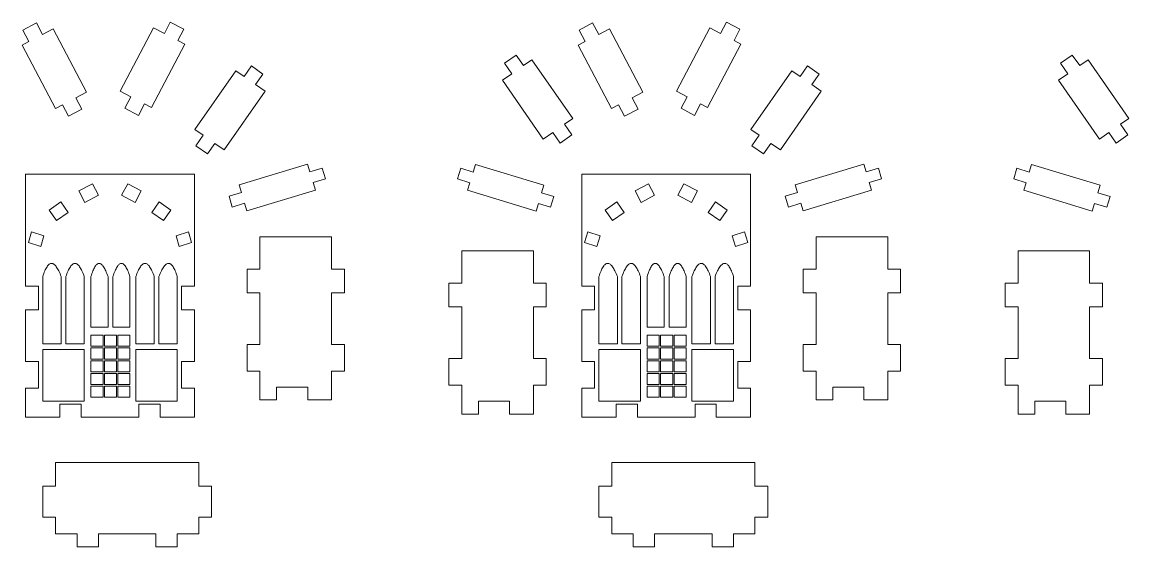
# Model space of a CAD drawing. Header units: millimetres. Extents: x -566 to 8079, y -1523 to 3979.
# Drawn here: x 772.6 to 1030.3, y 3856.5 to 3978.7 of the extents above; entities that cross this region are included whole.
import ezdxf
from ezdxf.lldxf.tags import DXFTag

# ---------------------------------------------------------------- set-up
doc = ezdxf.new("R2010")
doc.units = ezdxf.units.MM
tags = doc.linetypes.add('CENTER', pattern=[10.16, 6.35, -1.27, 1.27, -1.27]).pattern_tags.tags
tags[10:11] = [DXFTag(74, 4), DXFTag(75, 0), DXFTag(340, '0'), DXFTag(46, 1.0), DXFTag(50, 0.0), DXFTag(44, 0.0), DXFTag(45, 0.0)]
tags[8:9] = [DXFTag(74, 4), DXFTag(75, 0), DXFTag(340, '0'), DXFTag(46, 1.0), DXFTag(50, 0.0), DXFTag(44, 0.0), DXFTag(45, 0.0)]
tags[6:7] = [DXFTag(74, 4), DXFTag(75, 0), DXFTag(340, '0'), DXFTag(46, 1.0), DXFTag(50, 0.0), DXFTag(44, 0.0), DXFTag(45, 0.0)]
tags[4:5] = [DXFTag(74, 4), DXFTag(75, 0), DXFTag(340, '0'), DXFTag(46, 1.0), DXFTag(50, 0.0), DXFTag(44, 0.0), DXFTag(45, 0.0)]

# ---------------------------------------------------------------- blocks, each defined once
blk = doc.blocks.new('DWG8')
at = {"color": 7, "linetype": 'Continuous', "lineweight": 15}
for p, q in [((1504.93, 659.16), (1508.08, 660.82)), ((1509.48, 658.16), (1508.08, 660.82)), ((1537.85, 658.35), (1539.24, 661.01)), ((1539.24, 661.01), (1542.39, 659.35)), ((1634.45, 659.16), (1637.59, 660.82)), ((1638.99, 658.16), (1637.59, 660.82)), ((1667.36, 658.35), (1668.76, 661.01)), ((1668.76, 661.01), (1671.9, 659.35)), ((1506.33, 656.5), (1504.93, 659.16)), ((1509.48, 658.16), (1511.98, 659.48)), ((1511.98, 659.48), (1519.75, 644.73)), ((1535.34, 659.67), (1527.57, 644.92)), ((1535.34, 659.67), (1537.85, 658.35)), ((1540.99, 656.7), (1542.39, 659.35)), ((1635.85, 656.5), (1634.45, 659.16)), ((1638.99, 658.16), (1641.5, 659.48)), ((1641.5, 659.48), (1649.26, 644.73)), ((1664.86, 659.67), (1657.09, 644.92)), ((1664.86, 659.67), (1667.36, 658.35)), ((1670.51, 656.7), (1671.9, 659.35)), ((1504.73, 655.66), (1506.33, 656.5)), ((1504.73, 655.66), (1512.5, 640.92)), ((1542.59, 655.85), (1534.82, 641.11)), ((1540.99, 656.7), (1542.59, 655.85)), ((1634.25, 655.66), (1635.85, 656.5)), ((1634.25, 655.66), (1642.01, 640.92)), ((1672.11, 655.85), (1664.34, 641.11)), ((1670.51, 656.7), (1672.11, 655.85)), ((1617.06, 651.46), (1619.77, 653.35)), ((1621.48, 650.89), (1619.77, 653.35)), ((1621.48, 650.89), (1623.42, 652.24)), ((1623.42, 652.24), (1632.94, 638.56)), ((1746.57, 651.46), (1749.28, 653.35)), ((1751, 650.89), (1749.28, 653.35)), ((1751, 650.89), (1752.94, 652.24)), ((1752.94, 652.24), (1762.45, 638.56)), ((1554.46, 649.7), (1544.94, 636.02)), ((1554.46, 649.7), (1556.4, 648.35)), ((1556.4, 648.35), (1558.11, 650.81)), ((1558.11, 650.81), (1560.82, 648.93)), ((1618.77, 649), (1617.06, 651.46)), ((1683.97, 649.7), (1674.45, 636.02)), ((1683.97, 649.7), (1685.91, 648.35)), ((1685.91, 648.35), (1687.62, 650.81)), ((1687.62, 650.81), (1690.34, 648.93)), ((1748.28, 649), (1746.57, 651.46)), ((1559.11, 646.46), (1560.82, 648.93)), ((1616.56, 647.47), (1618.77, 649)), ((1616.56, 647.47), (1626.08, 633.78)), ((1688.62, 646.46), (1690.34, 648.93)), ((1746.08, 647.47), (1748.28, 649)), ((1746.08, 647.47), (1755.6, 633.78)), ((1517.24, 643.41), (1519.75, 644.73)), ((1527.57, 644.92), (1530.08, 643.61)), ((1561.31, 644.93), (1551.8, 631.25)), ((1559.11, 646.46), (1561.31, 644.93)), ((1646.76, 643.41), (1649.26, 644.73)), ((1657.09, 644.92), (1659.6, 643.61)), ((1690.83, 644.93), (1681.31, 631.25)), ((1688.62, 646.46), (1690.83, 644.93)), ((1512.5, 640.92), (1514.1, 641.76)), ((1514.1, 641.76), (1515.5, 639.1)), ((1517.24, 643.41), (1518.64, 640.76)), ((1530.08, 643.61), (1528.68, 640.95)), ((1533.22, 641.95), (1531.83, 639.29)), ((1533.22, 641.95), (1534.82, 641.11)), ((1642.01, 640.92), (1643.61, 641.76)), ((1643.61, 641.76), (1645.01, 639.1)), ((1646.76, 643.41), (1648.16, 640.76)), ((1659.6, 643.61), (1658.2, 640.95)), ((1662.74, 641.95), (1661.34, 639.29)), ((1662.74, 641.95), (1664.34, 641.11)), ((1518.64, 640.76), (1515.5, 639.1)), ((1531.83, 639.29), (1528.68, 640.95)), ((1648.16, 640.76), (1645.01, 639.1)), ((1661.34, 639.29), (1658.2, 640.95)), ((1631, 637.21), (1632.94, 638.56)), ((1631, 637.21), (1632.71, 634.74)), ((1760.51, 637.21), (1762.45, 638.56)), ((1760.51, 637.21), (1762.23, 634.74)), ((1544.94, 636.02), (1546.88, 634.67)), ((1546.88, 634.67), (1545.16, 632.21)), ((1626.08, 633.78), (1628.29, 635.32)), ((1628.29, 635.32), (1630, 632.86)), ((1632.71, 634.74), (1630, 632.86)), ((1674.45, 636.02), (1676.39, 634.67)), ((1676.39, 634.67), (1674.68, 632.21)), ((1755.6, 633.78), (1757.8, 635.32)), ((1757.8, 635.32), (1759.52, 632.86)), ((1762.23, 634.74), (1759.52, 632.86)), ((1547.88, 630.32), (1545.16, 632.21)), ((1549.59, 632.78), (1547.88, 630.32)), ((1549.59, 632.78), (1551.8, 631.25)), ((1677.39, 630.32), (1674.68, 632.21)), ((1679.11, 632.78), (1677.39, 630.32)), ((1679.11, 632.78), (1681.31, 631.25)), ((1571.2, 627.93), (1555.25, 623.09)), ((1571.2, 627.93), (1571.74, 626.15)), ((1571.74, 626.15), (1574.61, 627.02)), ((1574.61, 627.02), (1575.36, 624.53)), ((1606.12, 624.48), (1606.87, 626.97)), ((1609.74, 626.1), (1606.87, 626.97)), ((1609.74, 626.1), (1610.28, 627.88)), ((1610.28, 627.88), (1626.23, 623.04)), ((1700.71, 627.93), (1684.76, 623.09)), ((1700.71, 627.93), (1701.25, 626.15)), ((1701.25, 626.15), (1704.12, 627.02)), ((1704.12, 627.02), (1704.88, 624.53)), ((1735.63, 624.48), (1736.39, 626.97)), ((1739.26, 626.1), (1736.39, 626.97)), ((1739.26, 626.1), (1739.8, 627.88)), ((1739.8, 627.88), (1755.75, 623.04)), ((1505.53, 625.62), (1505.53, 599.49)), ((1544.87, 625.62), (1505.53, 625.62)), ((1544.87, 599.49), (1544.87, 625.62)), ((1572.49, 623.66), (1575.36, 624.53)), ((1608.99, 623.61), (1606.12, 624.48)), ((1635.05, 625.62), (1635.05, 599.49)), ((1674.38, 625.62), (1635.05, 625.62)), ((1674.38, 599.49), (1674.38, 625.62)), ((1702.01, 623.66), (1704.88, 624.53)), ((1738.51, 623.61), (1735.63, 624.48)), ((1517.95, 621.69), (1521.09, 623.35)), ((1519.34, 619.04), (1517.95, 621.69)), ((1521.09, 623.35), (1522.49, 620.7)), ((1527.91, 620.7), (1529.31, 623.35)), ((1529.31, 623.35), (1532.46, 621.69)), ((1532.46, 621.69), (1531.06, 619.04)), ((1555.79, 621.31), (1552.92, 620.44)), ((1555.25, 623.09), (1555.79, 621.31)), ((1573.02, 621.9), (1557.07, 617.06)), ((1572.49, 623.66), (1573.02, 621.9)), ((1608.46, 621.85), (1608.99, 623.61)), ((1608.46, 621.85), (1624.41, 617.02)), ((1625.69, 621.26), (1626.23, 623.04)), ((1625.69, 621.26), (1628.56, 620.39)), ((1647.46, 621.69), (1650.61, 623.35)), ((1648.86, 619.04), (1647.46, 621.69)), ((1650.61, 623.35), (1652, 620.7)), ((1657.43, 620.7), (1658.83, 623.35)), ((1658.83, 623.35), (1661.97, 621.69)), ((1661.97, 621.69), (1660.57, 619.04)), ((1685.3, 621.31), (1682.43, 620.44)), ((1684.76, 623.09), (1685.3, 621.31)), ((1702.54, 621.9), (1686.59, 617.06)), ((1702.01, 623.66), (1702.54, 621.9)), ((1737.97, 621.85), (1738.51, 623.61)), ((1737.97, 621.85), (1753.92, 617.02)), ((1755.21, 621.26), (1755.75, 623.04)), ((1755.21, 621.26), (1758.08, 620.39)), ((1511.01, 617.25), (1513.72, 619.14)), ((1513.72, 619.14), (1515.44, 616.68)), ((1522.49, 620.7), (1519.34, 619.04)), ((1531.06, 619.04), (1527.91, 620.7)), ((1534.96, 616.68), (1536.68, 619.14)), ((1536.68, 619.14), (1539.39, 617.25)), ((1553.67, 617.95), (1552.92, 620.44)), ((1556.54, 618.82), (1553.67, 617.95)), ((1556.54, 618.82), (1557.07, 617.06)), ((1624.41, 617.02), (1624.94, 618.77)), ((1624.94, 618.77), (1627.81, 617.9)), ((1628.56, 620.39), (1627.81, 617.9)), ((1640.53, 617.25), (1643.24, 619.14)), ((1643.24, 619.14), (1644.95, 616.68)), ((1652, 620.7), (1648.86, 619.04)), ((1660.57, 619.04), (1657.43, 620.7)), ((1664.48, 616.68), (1666.19, 619.14)), ((1666.19, 619.14), (1668.91, 617.25)), ((1683.19, 617.95), (1682.43, 620.44)), ((1686.06, 618.82), (1683.19, 617.95)), ((1686.06, 618.82), (1686.59, 617.06)), ((1753.92, 617.02), (1754.45, 618.77)), ((1754.45, 618.77), (1757.33, 617.9)), ((1758.08, 620.39), (1757.33, 617.9)), ((1512.72, 614.79), (1511.01, 617.25)), ((1515.44, 616.68), (1512.72, 614.79)), ((1537.68, 614.79), (1534.96, 616.68)), ((1539.39, 617.25), (1537.68, 614.79)), ((1642.24, 614.79), (1640.53, 617.25)), ((1644.95, 616.68), (1642.24, 614.79)), ((1667.19, 614.79), (1664.48, 616.68)), ((1668.91, 617.25), (1667.19, 614.79)), ((1506.2, 609.65), (1506.95, 612.14)), ((1506.95, 612.14), (1509.82, 611.27)), ((1509.82, 611.27), (1509.07, 608.78)), ((1540.58, 611.27), (1543.45, 612.14)), ((1541.34, 608.78), (1540.58, 611.27)), ((1543.45, 612.14), (1544.21, 609.65)), ((1560.11, 611.01), (1560.11, 603.48)), ((1576.77, 611.01), (1560.11, 611.01)), ((1576.77, 603.48), (1576.77, 611.01)), ((1635.71, 609.65), (1636.47, 612.14)), ((1636.47, 612.14), (1639.34, 611.27)), ((1639.34, 611.27), (1638.58, 608.78)), ((1670.1, 611.27), (1672.97, 612.14)), ((1670.85, 608.78), (1670.1, 611.27)), ((1672.97, 612.14), (1673.72, 609.65)), ((1689.62, 611.01), (1689.62, 603.48)), ((1706.29, 611.01), (1689.62, 611.01)), ((1706.29, 603.48), (1706.29, 611.01)), ((1509.07, 608.78), (1506.2, 609.65)), ((1544.21, 609.65), (1541.34, 608.78)), ((1638.58, 608.78), (1635.71, 609.65)), ((1673.72, 609.65), (1670.85, 608.78)), ((1607.12, 600.21), (1607.12, 607.74)), ((1607.12, 607.74), (1623.79, 607.74)), ((1623.79, 607.74), (1623.79, 600.21)), ((1736.64, 600.21), (1736.64, 607.74)), ((1736.64, 607.74), (1753.31, 607.74)), ((1753.31, 607.74), (1753.31, 600.21)), ((1557.11, 598), (1557.11, 603.48)), ((1560.11, 603.48), (1557.11, 603.48)), ((1576.77, 603.48), (1579.77, 603.48)), ((1579.77, 603.48), (1579.77, 598)), ((1686.62, 598), (1686.62, 603.48)), ((1689.62, 603.48), (1686.62, 603.48)), ((1706.29, 603.48), (1709.29, 603.48)), ((1709.29, 603.48), (1709.29, 598)), ((1509.53, 601.77), (1509.53, 586.07)), ((1513.83, 586.07), (1513.83, 601.77)), ((1514.9, 601.77), (1514.9, 586.07)), ((1519.2, 586.07), (1519.2, 601.77)), ((1520.75, 601.77), (1520.75, 589.97)), ((1524.73, 589.97), (1524.73, 601.77)), ((1525.87, 601.77), (1525.87, 589.97)), ((1529.85, 589.97), (1529.85, 601.77)), ((1531.2, 601.77), (1531.2, 586.07)), ((1535.5, 586.07), (1535.5, 601.77)), ((1536.57, 601.77), (1536.57, 586.07)), ((1540.87, 586.07), (1540.87, 601.77)), ((1639.04, 601.77), (1639.04, 586.07)), ((1643.35, 586.07), (1643.35, 601.77)), ((1644.41, 601.77), (1644.41, 586.07)), ((1648.72, 586.07), (1648.72, 601.77)), ((1650.26, 601.77), (1650.26, 589.97)), ((1654.24, 589.97), (1654.24, 601.77)), ((1655.39, 601.77), (1655.39, 589.97)), ((1659.37, 589.97), (1659.37, 601.77)), ((1660.72, 601.77), (1660.72, 586.07)), ((1665.02, 586.07), (1665.02, 601.77)), ((1666.09, 601.77), (1666.09, 586.07)), ((1670.39, 586.07), (1670.39, 601.77)), ((1505.53, 599.49), (1508.53, 599.49)), ((1508.53, 599.49), (1508.53, 594.01)), ((1541.87, 599.49), (1544.87, 599.49)), ((1541.87, 594.01), (1541.87, 599.49)), ((1560.11, 598), (1557.11, 598)), ((1560.11, 598), (1560.11, 585.94)), ((1576.77, 598), (1579.77, 598)), ((1576.77, 585.94), (1576.77, 598)), ((1604.12, 594.73), (1604.12, 600.21)), ((1607.12, 600.21), (1604.12, 600.21)), ((1623.79, 600.21), (1626.79, 600.21)), ((1626.79, 600.21), (1626.79, 594.73)), ((1635.05, 599.49), (1638.05, 599.49)), ((1638.05, 599.49), (1638.05, 594.01)), ((1671.38, 599.49), (1674.38, 599.49)), ((1671.38, 594.01), (1671.38, 599.49)), ((1689.62, 598), (1686.62, 598)), ((1689.62, 598), (1689.62, 585.94)), ((1706.29, 598), (1709.29, 598)), ((1706.29, 585.94), (1706.29, 598)), ((1733.64, 594.73), (1733.64, 600.21)), ((1736.64, 600.21), (1733.64, 600.21)), ((1753.31, 600.21), (1756.31, 600.21)), ((1756.31, 600.21), (1756.31, 594.73)), ((1505.53, 594.01), (1505.53, 581.95)), ((1508.53, 594.01), (1505.53, 594.01)), ((1544.87, 594.01), (1541.87, 594.01)), ((1544.87, 581.95), (1544.87, 594.01)), ((1607.12, 594.73), (1604.12, 594.73)), ((1607.12, 582.67), (1607.12, 594.73)), ((1623.79, 594.73), (1626.79, 594.73)), ((1623.79, 594.73), (1623.79, 582.67)), ((1635.05, 594.01), (1635.05, 581.95)), ((1638.05, 594.01), (1635.05, 594.01)), ((1674.38, 594.01), (1671.38, 594.01)), ((1674.38, 581.95), (1674.38, 594.01)), ((1736.64, 594.73), (1733.64, 594.73)), ((1736.64, 582.67), (1736.64, 594.73)), ((1753.31, 594.73), (1756.31, 594.73)), ((1753.31, 594.73), (1753.31, 582.67)), ((1520.75, 589.97), (1524.73, 589.97)), ((1520.75, 588.08), (1520.75, 585.52)), ((1523.57, 588.08), (1520.75, 588.08)), ((1523.57, 585.52), (1523.57, 588.08)), ((1523.89, 588.08), (1523.89, 585.52)), ((1526.71, 588.08), (1523.89, 588.08)), ((1525.87, 589.97), (1529.85, 589.97)), ((1526.71, 585.52), (1526.71, 588.08)), ((1529.85, 588.08), (1527.03, 588.08)), ((1527.03, 588.08), (1527.03, 585.52)), ((1529.85, 585.52), (1529.85, 588.08)), ((1650.26, 589.97), (1654.24, 589.97)), ((1650.26, 588.08), (1650.26, 585.52)), ((1653.08, 588.08), (1650.26, 588.08)), ((1653.08, 585.52), (1653.08, 588.08)), ((1653.41, 588.08), (1653.41, 585.52)), ((1656.23, 588.08), (1653.41, 588.08)), ((1655.39, 589.97), (1659.37, 589.97)), ((1656.23, 585.52), (1656.23, 588.08)), ((1659.37, 588.08), (1656.55, 588.08)), ((1656.55, 588.08), (1656.55, 585.52)), ((1659.37, 585.52), (1659.37, 588.08)), ((1509.53, 586.07), (1513.83, 586.07)), ((1514.9, 586.07), (1519.2, 586.07)), ((1520.75, 585.52), (1523.57, 585.52)), ((1520.75, 585.12), (1520.75, 582.55)), ((1523.57, 585.12), (1520.75, 585.12)), ((1523.57, 582.55), (1523.57, 585.12)), ((1523.89, 585.52), (1526.71, 585.52)), ((1526.71, 585.12), (1523.89, 585.12)), ((1523.89, 585.12), (1523.89, 582.55)), ((1526.71, 582.55), (1526.71, 585.12)), ((1527.03, 585.52), (1529.85, 585.52)), ((1527.03, 585.12), (1527.03, 582.55)), ((1529.85, 585.12), (1527.03, 585.12)), ((1529.85, 582.55), (1529.85, 585.12)), ((1531.2, 586.07), (1535.5, 586.07)), ((1536.57, 586.07), (1540.87, 586.07)), ((1557.11, 579.73), (1557.11, 585.94)), ((1560.11, 585.94), (1557.11, 585.94)), ((1576.77, 585.94), (1579.77, 585.94)), ((1579.77, 585.94), (1579.77, 579.73)), ((1639.04, 586.07), (1643.35, 586.07)), ((1644.41, 586.07), (1648.72, 586.07)), ((1650.26, 585.52), (1653.08, 585.52)), ((1650.26, 585.12), (1650.26, 582.55)), ((1653.08, 585.12), (1650.26, 585.12)), ((1653.08, 582.55), (1653.08, 585.12)), ((1653.41, 585.52), (1656.23, 585.52)), ((1656.23, 585.12), (1653.41, 585.12)), ((1653.41, 585.12), (1653.41, 582.55)), ((1656.23, 582.55), (1656.23, 585.12)), ((1656.55, 585.52), (1659.37, 585.52)), ((1656.55, 585.12), (1656.55, 582.55)), ((1659.37, 585.12), (1656.55, 585.12)), ((1659.37, 582.55), (1659.37, 585.12)), ((1660.72, 586.07), (1665.02, 586.07)), ((1666.09, 586.07), (1670.39, 586.07)), ((1686.62, 579.73), (1686.62, 585.94)), ((1689.62, 585.94), (1686.62, 585.94)), ((1706.29, 585.94), (1709.29, 585.94)), ((1709.29, 585.94), (1709.29, 579.73)), ((1519.2, 584.74), (1509.53, 584.74)), ((1509.53, 584.74), (1509.53, 572.71)), ((1519.2, 572.71), (1519.2, 584.74)), ((1520.75, 582.55), (1523.57, 582.55)), ((1523.89, 582.55), (1526.71, 582.55)), ((1527.03, 582.55), (1529.85, 582.55)), ((1531.2, 584.74), (1531.2, 572.71)), ((1540.87, 584.74), (1531.2, 584.74)), ((1540.87, 572.71), (1540.87, 584.74)), ((1604.12, 576.46), (1604.12, 582.67)), ((1607.12, 582.67), (1604.12, 582.67)), ((1623.79, 582.67), (1626.79, 582.67)), ((1626.79, 582.67), (1626.79, 576.46)), ((1648.72, 584.74), (1639.04, 584.74)), ((1639.04, 584.74), (1639.04, 572.71)), ((1648.72, 572.71), (1648.72, 584.74)), ((1650.26, 582.55), (1653.08, 582.55)), ((1653.41, 582.55), (1656.23, 582.55)), ((1656.55, 582.55), (1659.37, 582.55)), ((1660.72, 584.74), (1660.72, 572.71)), ((1670.39, 584.74), (1660.72, 584.74)), ((1670.39, 572.71), (1670.39, 584.74)), ((1733.64, 576.46), (1733.64, 582.67)), ((1736.64, 582.67), (1733.64, 582.67)), ((1753.31, 582.67), (1756.31, 582.67)), ((1756.31, 582.67), (1756.31, 576.46)), ((1505.53, 581.95), (1508.53, 581.95)), ((1508.53, 581.95), (1508.53, 575.74)), ((1520.75, 582.16), (1520.75, 579.59)), ((1523.57, 582.16), (1520.75, 582.16)), ((1523.57, 579.59), (1523.57, 582.16)), ((1523.89, 582.16), (1523.89, 579.59)), ((1526.71, 582.16), (1523.89, 582.16)), ((1526.71, 579.59), (1526.71, 582.16)), ((1527.03, 582.16), (1527.03, 579.59)), ((1529.85, 582.16), (1527.03, 582.16)), ((1529.85, 579.59), (1529.85, 582.16)), ((1541.87, 581.95), (1544.87, 581.95)), ((1541.87, 575.74), (1541.87, 581.95)), ((1635.05, 581.95), (1638.05, 581.95)), ((1638.05, 581.95), (1638.05, 575.74)), ((1650.26, 582.16), (1650.26, 579.59)), ((1653.08, 582.16), (1650.26, 582.16)), ((1653.08, 579.59), (1653.08, 582.16)), ((1653.41, 582.16), (1653.41, 579.59)), ((1656.23, 582.16), (1653.41, 582.16)), ((1656.23, 579.59), (1656.23, 582.16)), ((1656.55, 582.16), (1656.55, 579.59)), ((1659.37, 582.16), (1656.55, 582.16)), ((1659.37, 579.59), (1659.37, 582.16)), ((1671.38, 581.95), (1674.38, 581.95)), ((1671.38, 575.74), (1671.38, 581.95)), ((1520.75, 579.59), (1523.57, 579.59)), ((1520.75, 579.2), (1520.75, 576.63)), ((1523.57, 579.2), (1520.75, 579.2)), ((1523.57, 576.63), (1523.57, 579.2)), ((1523.89, 579.59), (1526.71, 579.59)), ((1523.89, 579.2), (1523.89, 576.63)), ((1526.71, 579.2), (1523.89, 579.2)), ((1526.71, 576.63), (1526.71, 579.2)), ((1527.03, 579.59), (1529.85, 579.59)), ((1527.03, 579.2), (1527.03, 576.63)), ((1529.85, 579.2), (1527.03, 579.2)), ((1529.85, 576.63), (1529.85, 579.2)), ((1560.11, 579.73), (1557.11, 579.73)), ((1560.11, 579.73), (1560.11, 573.01)), ((1576.77, 579.73), (1579.77, 579.73)), ((1576.77, 573.01), (1576.77, 579.73)), ((1650.26, 579.59), (1653.08, 579.59)), ((1650.26, 579.2), (1650.26, 576.63)), ((1653.08, 579.2), (1650.26, 579.2)), ((1653.08, 576.63), (1653.08, 579.2)), ((1653.41, 579.59), (1656.23, 579.59)), ((1653.41, 579.2), (1653.41, 576.63)), ((1656.23, 579.2), (1653.41, 579.2)), ((1656.23, 576.63), (1656.23, 579.2)), ((1656.55, 579.59), (1659.37, 579.59)), ((1656.55, 579.2), (1656.55, 576.63)), ((1659.37, 579.2), (1656.55, 579.2)), ((1659.37, 576.63), (1659.37, 579.2)), ((1689.62, 579.73), (1686.62, 579.73)), ((1689.62, 579.73), (1689.62, 573.01)), ((1706.29, 579.73), (1709.29, 579.73)), ((1706.29, 573.01), (1706.29, 579.73)), ((1505.53, 575.74), (1505.53, 569.02)), ((1508.53, 575.74), (1505.53, 575.74)), ((1520.75, 576.63), (1523.57, 576.63)), ((1520.75, 576.23), (1520.75, 573.67)), ((1523.57, 576.23), (1520.75, 576.23)), ((1523.57, 573.67), (1523.57, 576.23)), ((1523.89, 576.63), (1526.71, 576.63)), ((1523.89, 576.23), (1523.89, 573.67)), ((1526.71, 576.23), (1523.89, 576.23)), ((1526.71, 573.67), (1526.71, 576.23)), ((1527.03, 576.63), (1529.85, 576.63)), ((1527.03, 576.23), (1527.03, 573.67)), ((1529.85, 576.23), (1527.03, 576.23)), ((1529.85, 573.67), (1529.85, 576.23)), ((1544.87, 575.74), (1541.87, 575.74)), ((1544.87, 569.02), (1544.87, 575.74)), ((1564, 576.01), (1571.24, 576.01)), ((1564, 576.01), (1564, 573.01)), ((1571.24, 573.01), (1571.24, 576.01)), ((1607.12, 576.46), (1604.12, 576.46)), ((1607.12, 569.74), (1607.12, 576.46)), ((1623.79, 576.46), (1626.79, 576.46)), ((1623.79, 576.46), (1623.79, 569.74)), ((1635.05, 575.74), (1635.05, 569.02)), ((1638.05, 575.74), (1635.05, 575.74)), ((1650.26, 576.63), (1653.08, 576.63)), ((1650.26, 576.23), (1650.26, 573.67)), ((1653.08, 576.23), (1650.26, 576.23)), ((1653.08, 573.67), (1653.08, 576.23)), ((1653.41, 576.63), (1656.23, 576.63)), ((1653.41, 576.23), (1653.41, 573.67)), ((1656.23, 576.23), (1653.41, 576.23)), ((1656.23, 573.67), (1656.23, 576.23)), ((1656.55, 576.63), (1659.37, 576.63)), ((1656.55, 576.23), (1656.55, 573.67)), ((1659.37, 576.23), (1656.55, 576.23)), ((1659.37, 573.67), (1659.37, 576.23)), ((1674.38, 575.74), (1671.38, 575.74)), ((1674.38, 569.02), (1674.38, 575.74)), ((1693.52, 576.01), (1700.75, 576.01)), ((1693.52, 576.01), (1693.52, 573.01)), ((1700.75, 573.01), (1700.75, 576.01)), ((1736.64, 576.46), (1733.64, 576.46)), ((1736.64, 569.74), (1736.64, 576.46)), ((1753.31, 576.46), (1756.31, 576.46)), ((1753.31, 576.46), (1753.31, 569.74)), ((1509.53, 572.71), (1519.2, 572.71)), ((1520.75, 573.67), (1523.57, 573.67)), ((1523.89, 573.67), (1526.71, 573.67)), ((1527.03, 573.67), (1529.85, 573.67)), ((1531.2, 572.71), (1540.87, 572.71)), ((1564, 573.01), (1560.11, 573.01)), ((1576.77, 573.01), (1571.24, 573.01)), ((1611.02, 569.74), (1611.02, 572.74)), ((1618.26, 572.74), (1611.02, 572.74)), ((1618.26, 572.74), (1618.26, 569.74)), ((1639.04, 572.71), (1648.72, 572.71)), ((1650.26, 573.67), (1653.08, 573.67)), ((1653.41, 573.67), (1656.23, 573.67)), ((1656.55, 573.67), (1659.37, 573.67)), ((1660.72, 572.71), (1670.39, 572.71)), ((1693.52, 573.01), (1689.62, 573.01)), ((1706.29, 573.01), (1700.75, 573.01)), ((1740.54, 569.74), (1740.54, 572.74)), ((1747.77, 572.74), (1740.54, 572.74)), ((1747.77, 572.74), (1747.77, 569.74)), ((1513.53, 569.02), (1513.53, 572.02)), ((1513.53, 572.02), (1518.49, 572.02)), ((1518.49, 572.02), (1518.49, 569.02)), ((1531.91, 572.02), (1536.88, 572.02)), ((1531.91, 569.02), (1531.91, 572.02)), ((1536.88, 572.02), (1536.88, 569.02)), ((1607.12, 569.74), (1611.02, 569.74)), ((1618.26, 569.74), (1623.79, 569.74)), ((1643.04, 569.02), (1643.04, 572.02)), ((1643.04, 572.02), (1648, 572.02)), ((1648, 572.02), (1648, 569.02)), ((1661.43, 572.02), (1666.39, 572.02)), ((1661.43, 569.02), (1661.43, 572.02)), ((1666.39, 572.02), (1666.39, 569.02)), ((1736.64, 569.74), (1740.54, 569.74)), ((1747.77, 569.74), (1753.31, 569.74)), ((1505.53, 569.02), (1513.53, 569.02)), ((1518.49, 569.02), (1531.91, 569.02)), ((1536.88, 569.02), (1544.87, 569.02)), ((1635.05, 569.02), (1643.04, 569.02)), ((1648, 569.02), (1661.43, 569.02)), ((1666.39, 569.02), (1674.38, 569.02)), ((1512.52, 552.93), (1512.52, 558.46)), ((1512.52, 558.46), (1545.86, 558.46)), ((1545.86, 558.46), (1545.86, 552.93)), ((1642.04, 552.93), (1642.04, 558.46)), ((1642.04, 558.46), (1675.37, 558.46)), ((1675.37, 558.46), (1675.37, 552.93)), ((1509.52, 545.7), (1509.52, 552.93)), ((1509.52, 552.93), (1512.52, 552.93)), ((1545.86, 552.93), (1548.86, 552.93)), ((1548.86, 552.93), (1548.86, 545.7)), ((1639.04, 545.7), (1639.04, 552.93)), ((1639.04, 552.93), (1642.04, 552.93)), ((1675.37, 552.93), (1678.37, 552.93)), ((1678.37, 552.93), (1678.37, 545.7)), ((1512.52, 545.7), (1509.52, 545.7)), ((1512.52, 541.8), (1512.52, 545.7)), ((1548.86, 545.7), (1545.86, 545.7)), ((1545.86, 545.7), (1545.86, 541.8)), ((1642.04, 545.7), (1639.04, 545.7)), ((1642.04, 541.8), (1642.04, 545.7)), ((1678.37, 545.7), (1675.37, 545.7)), ((1675.37, 545.7), (1675.37, 541.8)), ((1517.51, 541.8), (1512.52, 541.8)), ((1517.51, 541.8), (1517.51, 538.8)), ((1535.9, 541.8), (1522.48, 541.8)), ((1522.48, 541.8), (1522.48, 538.8)), ((1535.9, 541.8), (1535.9, 538.8)), ((1545.86, 541.8), (1540.86, 541.8)), ((1540.86, 541.8), (1540.86, 538.8)), ((1647.03, 541.8), (1642.04, 541.8)), ((1647.03, 541.8), (1647.03, 538.8)), ((1665.42, 541.8), (1651.99, 541.8)), ((1651.99, 541.8), (1651.99, 538.8)), ((1665.42, 541.8), (1665.42, 538.8)), ((1675.37, 541.8), (1670.38, 541.8)), ((1670.38, 541.8), (1670.38, 538.8)), ((1522.48, 538.8), (1517.51, 538.8)), ((1540.86, 538.8), (1535.9, 538.8)), ((1651.99, 538.8), (1647.03, 538.8)), ((1670.38, 538.8), (1665.42, 538.8))]:
    blk.add_line(p, q, dxfattribs=at)
for points, knots in [([(1513.83, 601.77), (1513.65, 602.22), (1513.32, 603.01), (1512.83, 603.88), (1512.42, 604.37), (1512.14, 604.62), (1511.86, 604.77), (1511.58, 604.83), (1511.29, 604.78), (1511.02, 604.62), (1510.76, 604.37), (1510.39, 603.88), (1509.95, 603), (1509.68, 602.22), (1509.53, 601.77)], [0, 0, 0, 0, 0.18664, 0.329045, 0.384932, 0.431823, 0.471483, 0.506767, 0.541645, 0.580182, 0.625496, 0.679526, 0.817781, 1, 1, 1, 1]), ([(1519.2, 601.77), (1519.03, 602.22), (1518.74, 603.01), (1518.27, 603.88), (1517.88, 604.37), (1517.61, 604.62), (1517.33, 604.77), (1517.05, 604.83), (1516.76, 604.77), (1516.49, 604.62), (1516.22, 604.37), (1515.83, 603.88), (1515.36, 603.01), (1515.07, 602.22), (1514.9, 601.77)], [0, 0, 0, 0, 0.184401, 0.324721, 0.379677, 0.425793, 0.464902, 0.500004, 0.535098, 0.574207, 0.620323, 0.675279, 0.815599, 1, 1, 1, 1]), ([(1524.73, 601.77), (1524.56, 602.22), (1524.27, 603), (1523.82, 603.88), (1523.45, 604.37), (1523.19, 604.62), (1522.93, 604.77), (1522.67, 604.83), (1522.4, 604.77), (1522.15, 604.62), (1521.91, 604.37), (1521.56, 603.87), (1521.14, 603), (1520.89, 602.22), (1520.75, 601.77)], [0, 0, 0, 0, 0.188699, 0.33147, 0.386838, 0.432708, 0.470878, 0.504405, 0.537647, 0.575068, 0.619892, 0.674046, 0.814135, 1, 1, 1, 1]), ([(1529.85, 601.77), (1529.7, 602.22), (1529.43, 603), (1528.99, 603.87), (1528.63, 604.37), (1528.39, 604.62), (1528.13, 604.77), (1527.86, 604.83), (1527.6, 604.77), (1527.34, 604.62), (1527.09, 604.37), (1526.73, 603.87), (1526.3, 603), (1526.03, 602.22), (1525.87, 601.77)], [0, 0, 0, 0, 0.187266, 0.32869, 0.383443, 0.428807, 0.466605, 0.499998, 0.533392, 0.571196, 0.616554, 0.671307, 0.812731, 1, 1, 1, 1]), ([(1535.5, 601.77), (1535.34, 602.22), (1535.04, 603.01), (1534.57, 603.88), (1534.18, 604.37), (1533.91, 604.62), (1533.64, 604.77), (1533.35, 604.83), (1533.07, 604.77), (1532.79, 604.62), (1532.52, 604.37), (1532.13, 603.88), (1531.67, 603.01), (1531.37, 602.22), (1531.2, 601.77)], [0, 0, 0, 0, 0.184401, 0.324721, 0.379678, 0.425794, 0.464902, 0.499997, 0.535099, 0.574207, 0.620323, 0.67528, 0.815596, 1, 1, 1, 1]), ([(1540.87, 601.77), (1540.72, 602.22), (1540.45, 603), (1540.01, 603.88), (1539.64, 604.37), (1539.38, 604.62), (1539.11, 604.78), (1538.83, 604.83), (1538.54, 604.77), (1538.26, 604.62), (1537.98, 604.37), (1537.58, 603.88), (1537.08, 603.01), (1536.75, 602.22), (1536.57, 601.77)], [0, 0, 0, 0, 0.182216, 0.320475, 0.374504, 0.419819, 0.458356, 0.493234, 0.528518, 0.568171, 0.615068, 0.670955, 0.81336, 1, 1, 1, 1]), ([(1643.35, 601.77), (1643.16, 602.22), (1642.84, 603.01), (1642.34, 603.88), (1641.94, 604.37), (1641.66, 604.62), (1641.38, 604.77), (1641.09, 604.83), (1640.81, 604.78), (1640.54, 604.62), (1640.28, 604.37), (1639.9, 603.88), (1639.46, 603), (1639.2, 602.22), (1639.04, 601.77)], [0, 0, 0, 0, 0.18664, 0.329045, 0.384932, 0.431823, 0.471483, 0.506767, 0.541645, 0.580182, 0.625496, 0.679526, 0.817781, 1, 1, 1, 1]), ([(1648.72, 601.77), (1648.55, 602.22), (1648.25, 603.01), (1647.78, 603.88), (1647.39, 604.37), (1647.12, 604.62), (1646.85, 604.77), (1646.56, 604.83), (1646.28, 604.77), (1646, 604.62), (1645.73, 604.37), (1645.35, 603.88), (1644.88, 603.01), (1644.58, 602.22), (1644.41, 601.77)], [0, 0, 0, 0, 0.184401, 0.324721, 0.379677, 0.425793, 0.464902, 0.500004, 0.535098, 0.574207, 0.620323, 0.675279, 0.815599, 1, 1, 1, 1]), ([(1654.24, 601.77), (1654.08, 602.22), (1653.79, 603), (1653.33, 603.88), (1652.96, 604.37), (1652.71, 604.62), (1652.45, 604.77), (1652.18, 604.83), (1651.92, 604.77), (1651.67, 604.62), (1651.42, 604.37), (1651.07, 603.87), (1650.66, 603), (1650.41, 602.22), (1650.26, 601.77)], [0, 0, 0, 0, 0.188699, 0.33147, 0.386838, 0.432708, 0.470878, 0.504405, 0.537647, 0.575068, 0.619892, 0.674046, 0.814135, 1, 1, 1, 1]), ([(1659.37, 601.77), (1659.22, 602.22), (1658.94, 603), (1658.51, 603.87), (1658.15, 604.37), (1657.9, 604.62), (1657.65, 604.77), (1657.38, 604.83), (1657.12, 604.77), (1656.86, 604.62), (1656.61, 604.37), (1656.25, 603.87), (1655.82, 603), (1655.55, 602.22), (1655.39, 601.77)], [0, 0, 0, 0, 0.187266, 0.32869, 0.383443, 0.428807, 0.466605, 0.499998, 0.533392, 0.571196, 0.616554, 0.671307, 0.812731, 1, 1, 1, 1]), ([(1665.02, 601.77), (1664.85, 602.22), (1664.56, 603.01), (1664.09, 603.88), (1663.7, 604.37), (1663.43, 604.62), (1663.15, 604.77), (1662.87, 604.83), (1662.58, 604.77), (1662.31, 604.62), (1662.04, 604.37), (1661.65, 603.88), (1661.18, 603.01), (1660.89, 602.22), (1660.72, 601.77)], [0, 0, 0, 0, 0.184401, 0.324721, 0.379678, 0.425794, 0.464902, 0.499997, 0.535099, 0.574207, 0.620323, 0.67528, 0.815596, 1, 1, 1, 1]), ([(1670.39, 601.77), (1670.24, 602.22), (1669.97, 603), (1669.53, 603.88), (1669.16, 604.37), (1668.9, 604.62), (1668.62, 604.78), (1668.34, 604.83), (1668.06, 604.77), (1667.78, 604.62), (1667.5, 604.37), (1667.09, 603.88), (1666.59, 603.01), (1666.27, 602.22), (1666.09, 601.77)], [0, 0, 0, 0, 0.182216, 0.320475, 0.374504, 0.419819, 0.458356, 0.493234, 0.528518, 0.568171, 0.615068, 0.670955, 0.81336, 1, 1, 1, 1])]:
    blk.add_open_spline(points, degree=3, knots=knots, dxfattribs=at)

msp = doc.modelspace()

# ---------------------------------------------------------------- block references
at = {"linetype": 'CENTER'}
msp.add_blockref('DWG8', (-732.15, 3317.71), dxfattribs=at)

doc.saveas('drawing.dxf')
